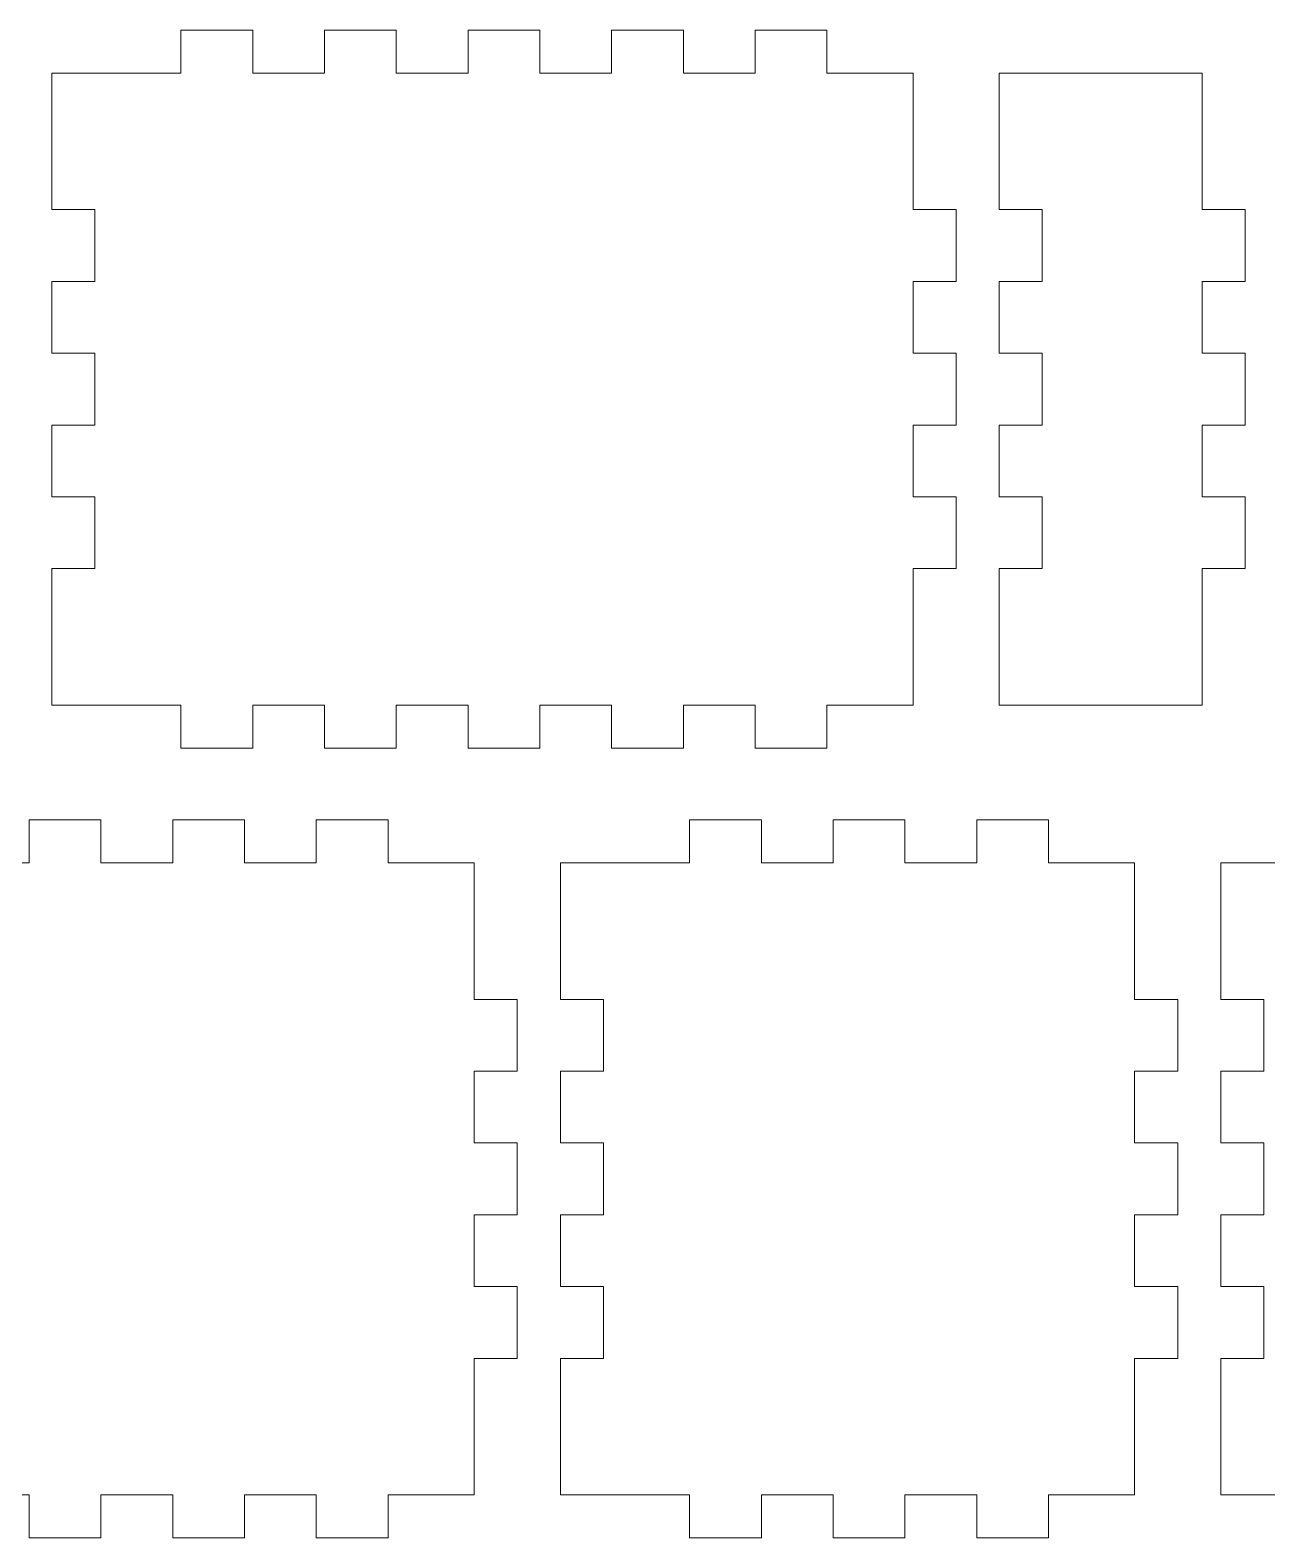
# Model space of a CAD drawing. Header units: centimetres. Extents: x -16 to 372, y -89 to 17.
# Drawn here: x 242.84 to 251.45, y -56.23 to -45.73 of the extents above; entities that cross this region are included whole.
import ezdxf

# ---------------------------------------------------------------- set-up
doc = ezdxf.new("R2010")
doc.units = ezdxf.units.CM
doc.header["$MEASUREMENT"] = 0
doc.layers.add('Capa 1', color=7, linetype='Continuous')

msp = doc.modelspace()

# ---------------------------------------------------------------- linework, layer by layer
at = {"layer": 'Capa 1', "color": 5, "lineweight": 9}
for points, knots in [([(242.98675, -50.43299), (242.98675, -50.43299), (243.63675, -50.43299), (243.63675, -50.43299), (243.63675, -50.43299), (243.63675, -50.43299), (243.88675, -50.43299), (243.88675, -50.43299), (243.88675, -50.43299), (243.88675, -50.43299), (243.88675, -50.73299), (243.88675, -50.73299), (243.88675, -50.73299), (243.88675, -50.73299), (244.38675, -50.73299), (244.38675, -50.73299), (244.38675, -50.73299), (244.38675, -50.73299), (244.38675, -50.43299), (244.38675, -50.43299), (244.38675, -50.43299), (244.38675, -50.43299), (244.63675, -50.43299), (244.63675, -50.43299), (244.63675, -50.43299), (244.63675, -50.43299), (244.88675, -50.43299), (244.88675, -50.43299), (244.88675, -50.43299), (244.88675, -50.43299), (244.88675, -50.73299), (244.88675, -50.73299), (244.88675, -50.73299), (244.88675, -50.73299), (245.38675, -50.73299), (245.38675, -50.73299), (245.38675, -50.73299), (245.38675, -50.73299), (245.38675, -50.43299), (245.38675, -50.43299), (245.38675, -50.43299), (245.38675, -50.43299), (245.63675, -50.43299), (245.63675, -50.43299), (245.63675, -50.43299), (245.63675, -50.43299), (245.88675, -50.43299), (245.88675, -50.43299), (245.88675, -50.43299), (245.88675, -50.43299), (245.88675, -50.73299), (245.88675, -50.73299), (245.88675, -50.73299), (245.88675, -50.73299), (246.38675, -50.73299), (246.38675, -50.73299), (246.38675, -50.73299), (246.38675, -50.73299), (246.38675, -50.43299), (246.38675, -50.43299), (246.38675, -50.43299), (246.38675, -50.43299), (246.63675, -50.43299), (246.63675, -50.43299), (246.63675, -50.43299), (246.63675, -50.43299), (246.88675, -50.43299), (246.88675, -50.43299), (246.88675, -50.43299), (246.88675, -50.43299), (246.88675, -50.73299), (246.88675, -50.73299), (246.88675, -50.73299), (246.88675, -50.73299), (247.38675, -50.73299), (247.38675, -50.73299), (247.38675, -50.73299), (247.38675, -50.73299), (247.38675, -50.43299), (247.38675, -50.43299), (247.38675, -50.43299), (247.38675, -50.43299), (247.63675, -50.43299), (247.63675, -50.43299), (247.63675, -50.43299), (247.63675, -50.43299), (247.88675, -50.43299), (247.88675, -50.43299), (247.88675, -50.43299), (247.88675, -50.43299), (247.88675, -50.73299), (247.88675, -50.73299), (247.88675, -50.73299), (247.88675, -50.73299), (248.38675, -50.73299), (248.38675, -50.73299), (248.38675, -50.73299), (248.38675, -50.73299), (248.38675, -50.43299), (248.38675, -50.43299), (248.38675, -50.43299), (248.38675, -50.43299), (248.63675, -50.43299), (248.63675, -50.43299), (248.63675, -50.43299), (248.63675, -50.43299), (248.98675, -50.43299), (248.98675, -50.43299), (248.98675, -50.43299), (248.98675, -50.43299), (248.98675, -49.73299), (248.98675, -49.73299), (248.98675, -49.73299), (248.98675, -49.73299), (248.98675, -49.48299), (248.98675, -49.48299), (248.98675, -49.48299), (248.98675, -49.48299), (249.28675, -49.48299), (249.28675, -49.48299), (249.28675, -49.48299), (249.28675, -49.48299), (249.28675, -48.98299), (249.28675, -48.98299), (249.28675, -48.98299), (249.28675, -48.98299), (248.98675, -48.98299), (248.98675, -48.98299), (248.98675, -48.98299), (248.98675, -48.98299), (248.98675, -48.73299), (248.98675, -48.73299), (248.98675, -48.73299), (248.98675, -48.73299), (248.98675, -48.48299), (248.98675, -48.48299), (248.98675, -48.48299), (248.98675, -48.48299), (249.28675, -48.48299), (249.28675, -48.48299), (249.28675, -48.48299), (249.28675, -48.48299), (249.28675, -47.98299), (249.28675, -47.98299), (249.28675, -47.98299), (249.28675, -47.98299), (248.98675, -47.98299), (248.98675, -47.98299), (248.98675, -47.98299), (248.98675, -47.98299), (248.98675, -47.73299), (248.98675, -47.73299), (248.98675, -47.73299), (248.98675, -47.73299), (248.98675, -47.48299), (248.98675, -47.48299), (248.98675, -47.48299), (248.98675, -47.48299), (249.28675, -47.48299), (249.28675, -47.48299), (249.28675, -47.48299), (249.28675, -47.48299), (249.28675, -46.98299), (249.28675, -46.98299), (249.28675, -46.98299), (249.28675, -46.98299), (248.98675, -46.98299), (248.98675, -46.98299), (248.98675, -46.98299), (248.98675, -46.98299), (248.98675, -46.73299), (248.98675, -46.73299), (248.98675, -46.73299), (248.98675, -46.73299), (248.98675, -46.03299), (248.98675, -46.03299), (248.98675, -46.03299), (248.98675, -46.03299), (248.63675, -46.03299), (248.63675, -46.03299), (248.63675, -46.03299), (248.63675, -46.03299), (248.38675, -46.03299), (248.38675, -46.03299), (248.38675, -46.03299), (248.38675, -46.03299), (248.38675, -45.73299), (248.38675, -45.73299), (248.38675, -45.73299), (248.38675, -45.73299), (247.88675, -45.73299), (247.88675, -45.73299), (247.88675, -45.73299), (247.88675, -45.73299), (247.88675, -46.03299), (247.88675, -46.03299), (247.88675, -46.03299), (247.88675, -46.03299), (247.63675, -46.03299), (247.63675, -46.03299), (247.63675, -46.03299), (247.63675, -46.03299), (247.38675, -46.03299), (247.38675, -46.03299), (247.38675, -46.03299), (247.38675, -46.03299), (247.38675, -45.73299), (247.38675, -45.73299), (247.38675, -45.73299), (247.38675, -45.73299), (246.88675, -45.73299), (246.88675, -45.73299), (246.88675, -45.73299), (246.88675, -45.73299), (246.88675, -46.03299), (246.88675, -46.03299), (246.88675, -46.03299), (246.88675, -46.03299), (246.63675, -46.03299), (246.63675, -46.03299), (246.63675, -46.03299), (246.63675, -46.03299), (246.38675, -46.03299), (246.38675, -46.03299), (246.38675, -46.03299), (246.38675, -46.03299), (246.38675, -45.73299), (246.38675, -45.73299), (246.38675, -45.73299), (246.38675, -45.73299), (245.88675, -45.73299), (245.88675, -45.73299), (245.88675, -45.73299), (245.88675, -45.73299), (245.88675, -46.03299), (245.88675, -46.03299), (245.88675, -46.03299), (245.88675, -46.03299), (245.63675, -46.03299), (245.63675, -46.03299), (245.63675, -46.03299), (245.63675, -46.03299), (245.38675, -46.03299), (245.38675, -46.03299), (245.38675, -46.03299), (245.38675, -46.03299), (245.38675, -45.73299), (245.38675, -45.73299), (245.38675, -45.73299), (245.38675, -45.73299), (244.88675, -45.73299), (244.88675, -45.73299), (244.88675, -45.73299), (244.88675, -45.73299), (244.88675, -46.03299), (244.88675, -46.03299), (244.88675, -46.03299), (244.88675, -46.03299), (244.63675, -46.03299), (244.63675, -46.03299), (244.63675, -46.03299), (244.63675, -46.03299), (244.38675, -46.03299), (244.38675, -46.03299), (244.38675, -46.03299), (244.38675, -46.03299), (244.38675, -45.73299), (244.38675, -45.73299), (244.38675, -45.73299), (244.38675, -45.73299), (243.88675, -45.73299), (243.88675, -45.73299), (243.88675, -45.73299), (243.88675, -45.73299), (243.88675, -46.03299), (243.88675, -46.03299), (243.88675, -46.03299), (243.88675, -46.03299), (243.63675, -46.03299), (243.63675, -46.03299), (243.63675, -46.03299), (243.63675, -46.03299), (242.98675, -46.03299), (242.98675, -46.03299), (242.98675, -46.03299), (242.98675, -46.03299), (242.98675, -46.73299), (242.98675, -46.73299), (242.98675, -46.73299), (242.98675, -46.73299), (242.98675, -46.98299), (242.98675, -46.98299), (242.98675, -46.98299), (242.98675, -46.98299), (243.28675, -46.98299), (243.28675, -46.98299), (243.28675, -46.98299), (243.28675, -46.98299), (243.28675, -47.48299), (243.28675, -47.48299), (243.28675, -47.48299), (243.28675, -47.48299), (242.98675, -47.48299), (242.98675, -47.48299), (242.98675, -47.48299), (242.98675, -47.48299), (242.98675, -47.73299), (242.98675, -47.73299), (242.98675, -47.73299), (242.98675, -47.73299), (242.98675, -47.98299), (242.98675, -47.98299), (242.98675, -47.98299), (242.98675, -47.98299), (243.28675, -47.98299), (243.28675, -47.98299), (243.28675, -47.98299), (243.28675, -47.98299), (243.28675, -48.48299), (243.28675, -48.48299), (243.28675, -48.48299), (243.28675, -48.48299), (242.98675, -48.48299), (242.98675, -48.48299), (242.98675, -48.48299), (242.98675, -48.48299), (242.98675, -48.73299), (242.98675, -48.73299), (242.98675, -48.73299), (242.98675, -48.73299), (242.98675, -48.98299), (242.98675, -48.98299), (242.98675, -48.98299), (242.98675, -48.98299), (243.28675, -48.98299), (243.28675, -48.98299), (243.28675, -48.98299), (243.28675, -48.98299), (243.28675, -49.48299), (243.28675, -49.48299), (243.28675, -49.48299), (243.28675, -49.48299), (242.98675, -49.48299), (242.98675, -49.48299), (242.98675, -49.48299), (242.98675, -49.48299), (242.98675, -49.73299), (242.98675, -49.73299), (242.98675, -49.73299), (242.98675, -49.73299), (242.98675, -50.43299), (242.98675, -50.43299)], [0, 0, 0, 0, 0.01123596, 0.01123596, 0.01123596, 0.01123596, 0.02247191, 0.02247191, 0.02247191, 0.02247191, 0.03370787, 0.03370787, 0.03370787, 0.03370787, 0.04494382, 0.04494382, 0.04494382, 0.04494382, 0.05617978, 0.05617978, 0.05617978, 0.05617978, 0.06741573, 0.06741573, 0.06741573, 0.06741573, 0.07865169, 0.07865169, 0.07865169, 0.07865169, 0.08988764, 0.08988764, 0.08988764, 0.08988764, 0.1011236, 0.1011236, 0.1011236, 0.1011236, 0.11235955, 0.11235955, 0.11235955, 0.11235955, 0.12359551, 0.12359551, 0.12359551, 0.12359551, 0.13483146, 0.13483146, 0.13483146, 0.13483146, 0.14606742, 0.14606742, 0.14606742, 0.14606742, 0.15730337, 0.15730337, 0.15730337, 0.15730337, 0.16853933, 0.16853933, 0.16853933, 0.16853933, 0.17977528, 0.17977528, 0.17977528, 0.17977528, 0.19101124, 0.19101124, 0.19101124, 0.19101124, 0.20224719, 0.20224719, 0.20224719, 0.20224719, 0.21348315, 0.21348315, 0.21348315, 0.21348315, 0.2247191, 0.2247191, 0.2247191, 0.2247191, 0.23595506, 0.23595506, 0.23595506, 0.23595506, 0.24719101, 0.24719101, 0.24719101, 0.24719101, 0.25842697, 0.25842697, 0.25842697, 0.25842697, 0.26966292, 0.26966292, 0.26966292, 0.26966292, 0.28089888, 0.28089888, 0.28089888, 0.28089888, 0.29213483, 0.29213483, 0.29213483, 0.29213483, 0.30337079, 0.30337079, 0.30337079, 0.30337079, 0.31460674, 0.31460674, 0.31460674, 0.31460674, 0.3258427, 0.3258427, 0.3258427, 0.3258427, 0.33707865, 0.33707865, 0.33707865, 0.33707865, 0.34831461, 0.34831461, 0.34831461, 0.34831461, 0.35955056, 0.35955056, 0.35955056, 0.35955056, 0.37078652, 0.37078652, 0.37078652, 0.37078652, 0.38202247, 0.38202247, 0.38202247, 0.38202247, 0.39325843, 0.39325843, 0.39325843, 0.39325843, 0.40449438, 0.40449438, 0.40449438, 0.40449438, 0.41573034, 0.41573034, 0.41573034, 0.41573034, 0.42696629, 0.42696629, 0.42696629, 0.42696629, 0.43820225, 0.43820225, 0.43820225, 0.43820225, 0.4494382, 0.4494382, 0.4494382, 0.4494382, 0.46067416, 0.46067416, 0.46067416, 0.46067416, 0.47191011, 0.47191011, 0.47191011, 0.47191011, 0.48314607, 0.48314607, 0.48314607, 0.48314607, 0.49438202, 0.49438202, 0.49438202, 0.49438202, 0.50561798, 0.50561798, 0.50561798, 0.50561798, 0.51685393, 0.51685393, 0.51685393, 0.51685393, 0.52808989, 0.52808989, 0.52808989, 0.52808989, 0.53932584, 0.53932584, 0.53932584, 0.53932584, 0.5505618, 0.5505618, 0.5505618, 0.5505618, 0.56179775, 0.56179775, 0.56179775, 0.56179775, 0.57303371, 0.57303371, 0.57303371, 0.57303371, 0.58426966, 0.58426966, 0.58426966, 0.58426966, 0.59550562, 0.59550562, 0.59550562, 0.59550562, 0.60674157, 0.60674157, 0.60674157, 0.60674157, 0.61797753, 0.61797753, 0.61797753, 0.61797753, 0.62921348, 0.62921348, 0.62921348, 0.62921348, 0.64044944, 0.64044944, 0.64044944, 0.64044944, 0.65168539, 0.65168539, 0.65168539, 0.65168539, 0.66292135, 0.66292135, 0.66292135, 0.66292135, 0.6741573, 0.6741573, 0.6741573, 0.6741573, 0.68539326, 0.68539326, 0.68539326, 0.68539326, 0.69662921, 0.69662921, 0.69662921, 0.69662921, 0.70786517, 0.70786517, 0.70786517, 0.70786517, 0.71910112, 0.71910112, 0.71910112, 0.71910112, 0.73033708, 0.73033708, 0.73033708, 0.73033708, 0.74157303, 0.74157303, 0.74157303, 0.74157303, 0.75280899, 0.75280899, 0.75280899, 0.75280899, 0.76404494, 0.76404494, 0.76404494, 0.76404494, 0.7752809, 0.7752809, 0.7752809, 0.7752809, 0.78651685, 0.78651685, 0.78651685, 0.78651685, 0.79775281, 0.79775281, 0.79775281, 0.79775281, 0.80898876, 0.80898876, 0.80898876, 0.80898876, 0.82022472, 0.82022472, 0.82022472, 0.82022472, 0.83146067, 0.83146067, 0.83146067, 0.83146067, 0.84269663, 0.84269663, 0.84269663, 0.84269663, 0.85393258, 0.85393258, 0.85393258, 0.85393258, 0.86516854, 0.86516854, 0.86516854, 0.86516854, 0.87640449, 0.87640449, 0.87640449, 0.87640449, 0.88764045, 0.88764045, 0.88764045, 0.88764045, 0.8988764, 0.8988764, 0.8988764, 0.8988764, 0.91011236, 0.91011236, 0.91011236, 0.91011236, 0.92134831, 0.92134831, 0.92134831, 0.92134831, 0.93258427, 0.93258427, 0.93258427, 0.93258427, 0.94382022, 0.94382022, 0.94382022, 0.94382022, 0.95505618, 0.95505618, 0.95505618, 0.95505618, 0.96629213, 0.96629213, 0.96629213, 0.96629213, 0.97752809, 0.97752809, 0.97752809, 0.97752809, 1, 1, 1, 1]), ([(249.58675, -50.43299), (249.58675, -50.43299), (250.44386, -50.43299), (250.44386, -50.43299), (250.44386, -50.43299), (250.44386, -50.43299), (251.00096, -50.43299), (251.00096, -50.43299), (251.00096, -50.43299), (251.00096, -50.43299), (251.00096, -49.73299), (251.00096, -49.73299), (251.00096, -49.73299), (251.00096, -49.73299), (251.00096, -49.48299), (251.00096, -49.48299), (251.00096, -49.48299), (251.00096, -49.48299), (251.30096, -49.48299), (251.30096, -49.48299), (251.30096, -49.48299), (251.30096, -49.48299), (251.30096, -48.98299), (251.30096, -48.98299), (251.30096, -48.98299), (251.30096, -48.98299), (251.00096, -48.98299), (251.00096, -48.98299), (251.00096, -48.98299), (251.00096, -48.98299), (251.00096, -48.73299), (251.00096, -48.73299), (251.00096, -48.73299), (251.00096, -48.73299), (251.00096, -48.48299), (251.00096, -48.48299), (251.00096, -48.48299), (251.00096, -48.48299), (251.30096, -48.48299), (251.30096, -48.48299), (251.30096, -48.48299), (251.30096, -48.48299), (251.30096, -47.98299), (251.30096, -47.98299), (251.30096, -47.98299), (251.30096, -47.98299), (251.00096, -47.98299), (251.00096, -47.98299), (251.00096, -47.98299), (251.00096, -47.98299), (251.00096, -47.73299), (251.00096, -47.73299), (251.00096, -47.73299), (251.00096, -47.73299), (251.00096, -47.48299), (251.00096, -47.48299), (251.00096, -47.48299), (251.00096, -47.48299), (251.30096, -47.48299), (251.30096, -47.48299), (251.30096, -47.48299), (251.30096, -47.48299), (251.30096, -46.98299), (251.30096, -46.98299), (251.30096, -46.98299), (251.30096, -46.98299), (251.00096, -46.98299), (251.00096, -46.98299), (251.00096, -46.98299), (251.00096, -46.98299), (251.00096, -46.73299), (251.00096, -46.73299), (251.00096, -46.73299), (251.00096, -46.73299), (251.00096, -46.03299), (251.00096, -46.03299), (251.00096, -46.03299), (251.00096, -46.03299), (250.44386, -46.03299), (250.44386, -46.03299), (250.44386, -46.03299), (250.44386, -46.03299), (249.58675, -46.03299), (249.58675, -46.03299), (249.58675, -46.03299), (249.58675, -46.03299), (249.58675, -46.73299), (249.58675, -46.73299), (249.58675, -46.73299), (249.58675, -46.73299), (249.58675, -46.98299), (249.58675, -46.98299), (249.58675, -46.98299), (249.58675, -46.98299), (249.88675, -46.98299), (249.88675, -46.98299), (249.88675, -46.98299), (249.88675, -46.98299), (249.88675, -47.48299), (249.88675, -47.48299), (249.88675, -47.48299), (249.88675, -47.48299), (249.58675, -47.48299), (249.58675, -47.48299), (249.58675, -47.48299), (249.58675, -47.48299), (249.58675, -47.73299), (249.58675, -47.73299), (249.58675, -47.73299), (249.58675, -47.73299), (249.58675, -47.98299), (249.58675, -47.98299), (249.58675, -47.98299), (249.58675, -47.98299), (249.88675, -47.98299), (249.88675, -47.98299), (249.88675, -47.98299), (249.88675, -47.98299), (249.88675, -48.48299), (249.88675, -48.48299), (249.88675, -48.48299), (249.88675, -48.48299), (249.58675, -48.48299), (249.58675, -48.48299), (249.58675, -48.48299), (249.58675, -48.48299), (249.58675, -48.73299), (249.58675, -48.73299), (249.58675, -48.73299), (249.58675, -48.73299), (249.58675, -48.98299), (249.58675, -48.98299), (249.58675, -48.98299), (249.58675, -48.98299), (249.88675, -48.98299), (249.88675, -48.98299), (249.88675, -48.98299), (249.88675, -48.98299), (249.88675, -49.48299), (249.88675, -49.48299), (249.88675, -49.48299), (249.88675, -49.48299), (249.58675, -49.48299), (249.58675, -49.48299), (249.58675, -49.48299), (249.58675, -49.48299), (249.58675, -49.73299), (249.58675, -49.73299), (249.58675, -49.73299), (249.58675, -49.73299), (249.58675, -50.43299), (249.58675, -50.43299)], [0, 0, 0, 0, 0.02564103, 0.02564103, 0.02564103, 0.02564103, 0.05128205, 0.05128205, 0.05128205, 0.05128205, 0.07692308, 0.07692308, 0.07692308, 0.07692308, 0.1025641, 0.1025641, 0.1025641, 0.1025641, 0.12820513, 0.12820513, 0.12820513, 0.12820513, 0.15384615, 0.15384615, 0.15384615, 0.15384615, 0.17948718, 0.17948718, 0.17948718, 0.17948718, 0.20512821, 0.20512821, 0.20512821, 0.20512821, 0.23076923, 0.23076923, 0.23076923, 0.23076923, 0.25641026, 0.25641026, 0.25641026, 0.25641026, 0.28205128, 0.28205128, 0.28205128, 0.28205128, 0.30769231, 0.30769231, 0.30769231, 0.30769231, 0.33333333, 0.33333333, 0.33333333, 0.33333333, 0.35897436, 0.35897436, 0.35897436, 0.35897436, 0.38461538, 0.38461538, 0.38461538, 0.38461538, 0.41025641, 0.41025641, 0.41025641, 0.41025641, 0.43589744, 0.43589744, 0.43589744, 0.43589744, 0.46153846, 0.46153846, 0.46153846, 0.46153846, 0.48717949, 0.48717949, 0.48717949, 0.48717949, 0.51282051, 0.51282051, 0.51282051, 0.51282051, 0.53846154, 0.53846154, 0.53846154, 0.53846154, 0.56410256, 0.56410256, 0.56410256, 0.56410256, 0.58974359, 0.58974359, 0.58974359, 0.58974359, 0.61538462, 0.61538462, 0.61538462, 0.61538462, 0.64102564, 0.64102564, 0.64102564, 0.64102564, 0.66666667, 0.66666667, 0.66666667, 0.66666667, 0.69230769, 0.69230769, 0.69230769, 0.69230769, 0.71794872, 0.71794872, 0.71794872, 0.71794872, 0.74358974, 0.74358974, 0.74358974, 0.74358974, 0.76923077, 0.76923077, 0.76923077, 0.76923077, 0.79487179, 0.79487179, 0.79487179, 0.79487179, 0.82051282, 0.82051282, 0.82051282, 0.82051282, 0.84615385, 0.84615385, 0.84615385, 0.84615385, 0.87179487, 0.87179487, 0.87179487, 0.87179487, 0.8974359, 0.8974359, 0.8974359, 0.8974359, 0.92307692, 0.92307692, 0.92307692, 0.92307692, 0.94871795, 0.94871795, 0.94871795, 0.94871795, 1, 1, 1, 1]), ([(241.9299, -55.93299), (241.9299, -55.93299), (242.5799, -55.93299), (242.5799, -55.93299), (242.5799, -55.93299), (242.5799, -55.93299), (242.8299, -55.93299), (242.8299, -55.93299), (242.8299, -55.93299), (242.8299, -55.93299), (242.8299, -56.23299), (242.8299, -56.23299), (242.8299, -56.23299), (242.8299, -56.23299), (243.3299, -56.23299), (243.3299, -56.23299), (243.3299, -56.23299), (243.3299, -56.23299), (243.3299, -55.93299), (243.3299, -55.93299), (243.3299, -55.93299), (243.3299, -55.93299), (243.5799, -55.93299), (243.5799, -55.93299), (243.5799, -55.93299), (243.5799, -55.93299), (243.8299, -55.93299), (243.8299, -55.93299), (243.8299, -55.93299), (243.8299, -55.93299), (243.8299, -56.23299), (243.8299, -56.23299), (243.8299, -56.23299), (243.8299, -56.23299), (244.3299, -56.23299), (244.3299, -56.23299), (244.3299, -56.23299), (244.3299, -56.23299), (244.3299, -55.93299), (244.3299, -55.93299), (244.3299, -55.93299), (244.3299, -55.93299), (244.5799, -55.93299), (244.5799, -55.93299), (244.5799, -55.93299), (244.5799, -55.93299), (244.8299, -55.93299), (244.8299, -55.93299), (244.8299, -55.93299), (244.8299, -55.93299), (244.8299, -56.23299), (244.8299, -56.23299), (244.8299, -56.23299), (244.8299, -56.23299), (245.3299, -56.23299), (245.3299, -56.23299), (245.3299, -56.23299), (245.3299, -56.23299), (245.3299, -55.93299), (245.3299, -55.93299), (245.3299, -55.93299), (245.3299, -55.93299), (245.5799, -55.93299), (245.5799, -55.93299), (245.5799, -55.93299), (245.5799, -55.93299), (245.9299, -55.93299), (245.9299, -55.93299), (245.9299, -55.93299), (245.9299, -55.93299), (245.9299, -55.23299), (245.9299, -55.23299), (245.9299, -55.23299), (245.9299, -55.23299), (245.9299, -54.98299), (245.9299, -54.98299), (245.9299, -54.98299), (245.9299, -54.98299), (246.2299, -54.98299), (246.2299, -54.98299), (246.2299, -54.98299), (246.2299, -54.98299), (246.2299, -54.48299), (246.2299, -54.48299), (246.2299, -54.48299), (246.2299, -54.48299), (245.9299, -54.48299), (245.9299, -54.48299), (245.9299, -54.48299), (245.9299, -54.48299), (245.9299, -54.23299), (245.9299, -54.23299), (245.9299, -54.23299), (245.9299, -54.23299), (245.9299, -53.98299), (245.9299, -53.98299), (245.9299, -53.98299), (245.9299, -53.98299), (246.2299, -53.98299), (246.2299, -53.98299), (246.2299, -53.98299), (246.2299, -53.98299), (246.2299, -53.48299), (246.2299, -53.48299), (246.2299, -53.48299), (246.2299, -53.48299), (245.9299, -53.48299), (245.9299, -53.48299), (245.9299, -53.48299), (245.9299, -53.48299), (245.9299, -53.23299), (245.9299, -53.23299), (245.9299, -53.23299), (245.9299, -53.23299), (245.9299, -52.98299), (245.9299, -52.98299), (245.9299, -52.98299), (245.9299, -52.98299), (246.2299, -52.98299), (246.2299, -52.98299), (246.2299, -52.98299), (246.2299, -52.98299), (246.2299, -52.48299), (246.2299, -52.48299), (246.2299, -52.48299), (246.2299, -52.48299), (245.9299, -52.48299), (245.9299, -52.48299), (245.9299, -52.48299), (245.9299, -52.48299), (245.9299, -52.23299), (245.9299, -52.23299), (245.9299, -52.23299), (245.9299, -52.23299), (245.9299, -51.53299), (245.9299, -51.53299), (245.9299, -51.53299), (245.9299, -51.53299), (245.5799, -51.53299), (245.5799, -51.53299), (245.5799, -51.53299), (245.5799, -51.53299), (245.3299, -51.53299), (245.3299, -51.53299), (245.3299, -51.53299), (245.3299, -51.53299), (245.3299, -51.23299), (245.3299, -51.23299), (245.3299, -51.23299), (245.3299, -51.23299), (244.8299, -51.23299), (244.8299, -51.23299), (244.8299, -51.23299), (244.8299, -51.23299), (244.8299, -51.53299), (244.8299, -51.53299), (244.8299, -51.53299), (244.8299, -51.53299), (244.5799, -51.53299), (244.5799, -51.53299), (244.5799, -51.53299), (244.5799, -51.53299), (244.3299, -51.53299), (244.3299, -51.53299), (244.3299, -51.53299), (244.3299, -51.53299), (244.3299, -51.23299), (244.3299, -51.23299), (244.3299, -51.23299), (244.3299, -51.23299), (243.8299, -51.23299), (243.8299, -51.23299), (243.8299, -51.23299), (243.8299, -51.23299), (243.8299, -51.53299), (243.8299, -51.53299), (243.8299, -51.53299), (243.8299, -51.53299), (243.5799, -51.53299), (243.5799, -51.53299), (243.5799, -51.53299), (243.5799, -51.53299), (243.3299, -51.53299), (243.3299, -51.53299), (243.3299, -51.53299), (243.3299, -51.53299), (243.3299, -51.23299), (243.3299, -51.23299), (243.3299, -51.23299), (243.3299, -51.23299), (242.8299, -51.23299), (242.8299, -51.23299), (242.8299, -51.23299), (242.8299, -51.23299), (242.8299, -51.53299), (242.8299, -51.53299), (242.8299, -51.53299), (242.8299, -51.53299), (242.5799, -51.53299), (242.5799, -51.53299), (242.5799, -51.53299), (242.5799, -51.53299), (241.9299, -51.53299), (241.9299, -51.53299), (241.9299, -51.53299), (241.9299, -51.53299), (241.9299, -52.23299), (241.9299, -52.23299), (241.9299, -52.23299), (241.9299, -52.23299), (241.9299, -52.48299), (241.9299, -52.48299), (241.9299, -52.48299), (241.9299, -52.48299), (242.2299, -52.48299), (242.2299, -52.48299), (242.2299, -52.48299), (242.2299, -52.48299), (242.2299, -52.98299), (242.2299, -52.98299), (242.2299, -52.98299), (242.2299, -52.98299), (241.9299, -52.98299), (241.9299, -52.98299), (241.9299, -52.98299), (241.9299, -52.98299), (241.9299, -53.23299), (241.9299, -53.23299), (241.9299, -53.23299), (241.9299, -53.23299), (241.9299, -53.48299), (241.9299, -53.48299), (241.9299, -53.48299), (241.9299, -53.48299), (242.2299, -53.48299), (242.2299, -53.48299), (242.2299, -53.48299), (242.2299, -53.48299), (242.2299, -53.98299), (242.2299, -53.98299), (242.2299, -53.98299), (242.2299, -53.98299), (241.9299, -53.98299), (241.9299, -53.98299), (241.9299, -53.98299), (241.9299, -53.98299), (241.9299, -54.23299), (241.9299, -54.23299), (241.9299, -54.23299), (241.9299, -54.23299), (241.9299, -54.48299), (241.9299, -54.48299), (241.9299, -54.48299), (241.9299, -54.48299), (242.2299, -54.48299), (242.2299, -54.48299), (242.2299, -54.48299), (242.2299, -54.48299), (242.2299, -54.98299), (242.2299, -54.98299), (242.2299, -54.98299), (242.2299, -54.98299), (241.9299, -54.98299), (241.9299, -54.98299), (241.9299, -54.98299), (241.9299, -54.98299), (241.9299, -55.23299), (241.9299, -55.23299), (241.9299, -55.23299), (241.9299, -55.23299), (241.9299, -55.93299), (241.9299, -55.93299)], [0, 0, 0, 0, 0.01449275, 0.01449275, 0.01449275, 0.01449275, 0.02898551, 0.02898551, 0.02898551, 0.02898551, 0.04347826, 0.04347826, 0.04347826, 0.04347826, 0.05797101, 0.05797101, 0.05797101, 0.05797101, 0.07246377, 0.07246377, 0.07246377, 0.07246377, 0.08695652, 0.08695652, 0.08695652, 0.08695652, 0.10144928, 0.10144928, 0.10144928, 0.10144928, 0.11594203, 0.11594203, 0.11594203, 0.11594203, 0.13043478, 0.13043478, 0.13043478, 0.13043478, 0.14492754, 0.14492754, 0.14492754, 0.14492754, 0.15942029, 0.15942029, 0.15942029, 0.15942029, 0.17391304, 0.17391304, 0.17391304, 0.17391304, 0.1884058, 0.1884058, 0.1884058, 0.1884058, 0.20289855, 0.20289855, 0.20289855, 0.20289855, 0.2173913, 0.2173913, 0.2173913, 0.2173913, 0.23188406, 0.23188406, 0.23188406, 0.23188406, 0.24637681, 0.24637681, 0.24637681, 0.24637681, 0.26086957, 0.26086957, 0.26086957, 0.26086957, 0.27536232, 0.27536232, 0.27536232, 0.27536232, 0.28985507, 0.28985507, 0.28985507, 0.28985507, 0.30434783, 0.30434783, 0.30434783, 0.30434783, 0.31884058, 0.31884058, 0.31884058, 0.31884058, 0.33333333, 0.33333333, 0.33333333, 0.33333333, 0.34782609, 0.34782609, 0.34782609, 0.34782609, 0.36231884, 0.36231884, 0.36231884, 0.36231884, 0.37681159, 0.37681159, 0.37681159, 0.37681159, 0.39130435, 0.39130435, 0.39130435, 0.39130435, 0.4057971, 0.4057971, 0.4057971, 0.4057971, 0.42028986, 0.42028986, 0.42028986, 0.42028986, 0.43478261, 0.43478261, 0.43478261, 0.43478261, 0.44927536, 0.44927536, 0.44927536, 0.44927536, 0.46376812, 0.46376812, 0.46376812, 0.46376812, 0.47826087, 0.47826087, 0.47826087, 0.47826087, 0.49275362, 0.49275362, 0.49275362, 0.49275362, 0.50724638, 0.50724638, 0.50724638, 0.50724638, 0.52173913, 0.52173913, 0.52173913, 0.52173913, 0.53623188, 0.53623188, 0.53623188, 0.53623188, 0.55072464, 0.55072464, 0.55072464, 0.55072464, 0.56521739, 0.56521739, 0.56521739, 0.56521739, 0.57971014, 0.57971014, 0.57971014, 0.57971014, 0.5942029, 0.5942029, 0.5942029, 0.5942029, 0.60869565, 0.60869565, 0.60869565, 0.60869565, 0.62318841, 0.62318841, 0.62318841, 0.62318841, 0.63768116, 0.63768116, 0.63768116, 0.63768116, 0.65217391, 0.65217391, 0.65217391, 0.65217391, 0.66666667, 0.66666667, 0.66666667, 0.66666667, 0.68115942, 0.68115942, 0.68115942, 0.68115942, 0.69565217, 0.69565217, 0.69565217, 0.69565217, 0.71014493, 0.71014493, 0.71014493, 0.71014493, 0.72463768, 0.72463768, 0.72463768, 0.72463768, 0.73913043, 0.73913043, 0.73913043, 0.73913043, 0.75362319, 0.75362319, 0.75362319, 0.75362319, 0.76811594, 0.76811594, 0.76811594, 0.76811594, 0.7826087, 0.7826087, 0.7826087, 0.7826087, 0.79710145, 0.79710145, 0.79710145, 0.79710145, 0.8115942, 0.8115942, 0.8115942, 0.8115942, 0.82608696, 0.82608696, 0.82608696, 0.82608696, 0.84057971, 0.84057971, 0.84057971, 0.84057971, 0.85507246, 0.85507246, 0.85507246, 0.85507246, 0.86956522, 0.86956522, 0.86956522, 0.86956522, 0.88405797, 0.88405797, 0.88405797, 0.88405797, 0.89855072, 0.89855072, 0.89855072, 0.89855072, 0.91304348, 0.91304348, 0.91304348, 0.91304348, 0.92753623, 0.92753623, 0.92753623, 0.92753623, 0.94202899, 0.94202899, 0.94202899, 0.94202899, 0.95652174, 0.95652174, 0.95652174, 0.95652174, 0.97101449, 0.97101449, 0.97101449, 0.97101449, 1, 1, 1, 1]), ([(246.5299, -55.93299), (246.5299, -55.93299), (247.1799, -55.93299), (247.1799, -55.93299), (247.1799, -55.93299), (247.1799, -55.93299), (247.4299, -55.93299), (247.4299, -55.93299), (247.4299, -55.93299), (247.4299, -55.93299), (247.4299, -56.23299), (247.4299, -56.23299), (247.4299, -56.23299), (247.4299, -56.23299), (247.9299, -56.23299), (247.9299, -56.23299), (247.9299, -56.23299), (247.9299, -56.23299), (247.9299, -55.93299), (247.9299, -55.93299), (247.9299, -55.93299), (247.9299, -55.93299), (248.1799, -55.93299), (248.1799, -55.93299), (248.1799, -55.93299), (248.1799, -55.93299), (248.4299, -55.93299), (248.4299, -55.93299), (248.4299, -55.93299), (248.4299, -55.93299), (248.4299, -56.23299), (248.4299, -56.23299), (248.4299, -56.23299), (248.4299, -56.23299), (248.9299, -56.23299), (248.9299, -56.23299), (248.9299, -56.23299), (248.9299, -56.23299), (248.9299, -55.93299), (248.9299, -55.93299), (248.9299, -55.93299), (248.9299, -55.93299), (249.1799, -55.93299), (249.1799, -55.93299), (249.1799, -55.93299), (249.1799, -55.93299), (249.4299, -55.93299), (249.4299, -55.93299), (249.4299, -55.93299), (249.4299, -55.93299), (249.4299, -56.23299), (249.4299, -56.23299), (249.4299, -56.23299), (249.4299, -56.23299), (249.9299, -56.23299), (249.9299, -56.23299), (249.9299, -56.23299), (249.9299, -56.23299), (249.9299, -55.93299), (249.9299, -55.93299), (249.9299, -55.93299), (249.9299, -55.93299), (250.1799, -55.93299), (250.1799, -55.93299), (250.1799, -55.93299), (250.1799, -55.93299), (250.5299, -55.93299), (250.5299, -55.93299), (250.5299, -55.93299), (250.5299, -55.93299), (250.5299, -55.23299), (250.5299, -55.23299), (250.5299, -55.23299), (250.5299, -55.23299), (250.5299, -54.98299), (250.5299, -54.98299), (250.5299, -54.98299), (250.5299, -54.98299), (250.8299, -54.98299), (250.8299, -54.98299), (250.8299, -54.98299), (250.8299, -54.98299), (250.8299, -54.48299), (250.8299, -54.48299), (250.8299, -54.48299), (250.8299, -54.48299), (250.5299, -54.48299), (250.5299, -54.48299), (250.5299, -54.48299), (250.5299, -54.48299), (250.5299, -54.23299), (250.5299, -54.23299), (250.5299, -54.23299), (250.5299, -54.23299), (250.5299, -53.98299), (250.5299, -53.98299), (250.5299, -53.98299), (250.5299, -53.98299), (250.8299, -53.98299), (250.8299, -53.98299), (250.8299, -53.98299), (250.8299, -53.98299), (250.8299, -53.48299), (250.8299, -53.48299), (250.8299, -53.48299), (250.8299, -53.48299), (250.5299, -53.48299), (250.5299, -53.48299), (250.5299, -53.48299), (250.5299, -53.48299), (250.5299, -53.23299), (250.5299, -53.23299), (250.5299, -53.23299), (250.5299, -53.23299), (250.5299, -52.98299), (250.5299, -52.98299), (250.5299, -52.98299), (250.5299, -52.98299), (250.8299, -52.98299), (250.8299, -52.98299), (250.8299, -52.98299), (250.8299, -52.98299), (250.8299, -52.48299), (250.8299, -52.48299), (250.8299, -52.48299), (250.8299, -52.48299), (250.5299, -52.48299), (250.5299, -52.48299), (250.5299, -52.48299), (250.5299, -52.48299), (250.5299, -52.23299), (250.5299, -52.23299), (250.5299, -52.23299), (250.5299, -52.23299), (250.5299, -51.53299), (250.5299, -51.53299), (250.5299, -51.53299), (250.5299, -51.53299), (250.1799, -51.53299), (250.1799, -51.53299), (250.1799, -51.53299), (250.1799, -51.53299), (249.9299, -51.53299), (249.9299, -51.53299), (249.9299, -51.53299), (249.9299, -51.53299), (249.9299, -51.23299), (249.9299, -51.23299), (249.9299, -51.23299), (249.9299, -51.23299), (249.4299, -51.23299), (249.4299, -51.23299), (249.4299, -51.23299), (249.4299, -51.23299), (249.4299, -51.53299), (249.4299, -51.53299), (249.4299, -51.53299), (249.4299, -51.53299), (249.1799, -51.53299), (249.1799, -51.53299), (249.1799, -51.53299), (249.1799, -51.53299), (248.9299, -51.53299), (248.9299, -51.53299), (248.9299, -51.53299), (248.9299, -51.53299), (248.9299, -51.23299), (248.9299, -51.23299), (248.9299, -51.23299), (248.9299, -51.23299), (248.4299, -51.23299), (248.4299, -51.23299), (248.4299, -51.23299), (248.4299, -51.23299), (248.4299, -51.53299), (248.4299, -51.53299), (248.4299, -51.53299), (248.4299, -51.53299), (248.1799, -51.53299), (248.1799, -51.53299), (248.1799, -51.53299), (248.1799, -51.53299), (247.9299, -51.53299), (247.9299, -51.53299), (247.9299, -51.53299), (247.9299, -51.53299), (247.9299, -51.23299), (247.9299, -51.23299), (247.9299, -51.23299), (247.9299, -51.23299), (247.4299, -51.23299), (247.4299, -51.23299), (247.4299, -51.23299), (247.4299, -51.23299), (247.4299, -51.53299), (247.4299, -51.53299), (247.4299, -51.53299), (247.4299, -51.53299), (247.1799, -51.53299), (247.1799, -51.53299), (247.1799, -51.53299), (247.1799, -51.53299), (246.5299, -51.53299), (246.5299, -51.53299), (246.5299, -51.53299), (246.5299, -51.53299), (246.5299, -52.23299), (246.5299, -52.23299), (246.5299, -52.23299), (246.5299, -52.23299), (246.5299, -52.48299), (246.5299, -52.48299), (246.5299, -52.48299), (246.5299, -52.48299), (246.8299, -52.48299), (246.8299, -52.48299), (246.8299, -52.48299), (246.8299, -52.48299), (246.8299, -52.98299), (246.8299, -52.98299), (246.8299, -52.98299), (246.8299, -52.98299), (246.5299, -52.98299), (246.5299, -52.98299), (246.5299, -52.98299), (246.5299, -52.98299), (246.5299, -53.23299), (246.5299, -53.23299), (246.5299, -53.23299), (246.5299, -53.23299), (246.5299, -53.48299), (246.5299, -53.48299), (246.5299, -53.48299), (246.5299, -53.48299), (246.8299, -53.48299), (246.8299, -53.48299), (246.8299, -53.48299), (246.8299, -53.48299), (246.8299, -53.98299), (246.8299, -53.98299), (246.8299, -53.98299), (246.8299, -53.98299), (246.5299, -53.98299), (246.5299, -53.98299), (246.5299, -53.98299), (246.5299, -53.98299), (246.5299, -54.23299), (246.5299, -54.23299), (246.5299, -54.23299), (246.5299, -54.23299), (246.5299, -54.48299), (246.5299, -54.48299), (246.5299, -54.48299), (246.5299, -54.48299), (246.8299, -54.48299), (246.8299, -54.48299), (246.8299, -54.48299), (246.8299, -54.48299), (246.8299, -54.98299), (246.8299, -54.98299), (246.8299, -54.98299), (246.8299, -54.98299), (246.5299, -54.98299), (246.5299, -54.98299), (246.5299, -54.98299), (246.5299, -54.98299), (246.5299, -55.23299), (246.5299, -55.23299), (246.5299, -55.23299), (246.5299, -55.23299), (246.5299, -55.93299), (246.5299, -55.93299)], [0, 0, 0, 0, 0.01449275, 0.01449275, 0.01449275, 0.01449275, 0.02898551, 0.02898551, 0.02898551, 0.02898551, 0.04347826, 0.04347826, 0.04347826, 0.04347826, 0.05797101, 0.05797101, 0.05797101, 0.05797101, 0.07246377, 0.07246377, 0.07246377, 0.07246377, 0.08695652, 0.08695652, 0.08695652, 0.08695652, 0.10144928, 0.10144928, 0.10144928, 0.10144928, 0.11594203, 0.11594203, 0.11594203, 0.11594203, 0.13043478, 0.13043478, 0.13043478, 0.13043478, 0.14492754, 0.14492754, 0.14492754, 0.14492754, 0.15942029, 0.15942029, 0.15942029, 0.15942029, 0.17391304, 0.17391304, 0.17391304, 0.17391304, 0.1884058, 0.1884058, 0.1884058, 0.1884058, 0.20289855, 0.20289855, 0.20289855, 0.20289855, 0.2173913, 0.2173913, 0.2173913, 0.2173913, 0.23188406, 0.23188406, 0.23188406, 0.23188406, 0.24637681, 0.24637681, 0.24637681, 0.24637681, 0.26086957, 0.26086957, 0.26086957, 0.26086957, 0.27536232, 0.27536232, 0.27536232, 0.27536232, 0.28985507, 0.28985507, 0.28985507, 0.28985507, 0.30434783, 0.30434783, 0.30434783, 0.30434783, 0.31884058, 0.31884058, 0.31884058, 0.31884058, 0.33333333, 0.33333333, 0.33333333, 0.33333333, 0.34782609, 0.34782609, 0.34782609, 0.34782609, 0.36231884, 0.36231884, 0.36231884, 0.36231884, 0.37681159, 0.37681159, 0.37681159, 0.37681159, 0.39130435, 0.39130435, 0.39130435, 0.39130435, 0.4057971, 0.4057971, 0.4057971, 0.4057971, 0.42028986, 0.42028986, 0.42028986, 0.42028986, 0.43478261, 0.43478261, 0.43478261, 0.43478261, 0.44927536, 0.44927536, 0.44927536, 0.44927536, 0.46376812, 0.46376812, 0.46376812, 0.46376812, 0.47826087, 0.47826087, 0.47826087, 0.47826087, 0.49275362, 0.49275362, 0.49275362, 0.49275362, 0.50724638, 0.50724638, 0.50724638, 0.50724638, 0.52173913, 0.52173913, 0.52173913, 0.52173913, 0.53623188, 0.53623188, 0.53623188, 0.53623188, 0.55072464, 0.55072464, 0.55072464, 0.55072464, 0.56521739, 0.56521739, 0.56521739, 0.56521739, 0.57971014, 0.57971014, 0.57971014, 0.57971014, 0.5942029, 0.5942029, 0.5942029, 0.5942029, 0.60869565, 0.60869565, 0.60869565, 0.60869565, 0.62318841, 0.62318841, 0.62318841, 0.62318841, 0.63768116, 0.63768116, 0.63768116, 0.63768116, 0.65217391, 0.65217391, 0.65217391, 0.65217391, 0.66666667, 0.66666667, 0.66666667, 0.66666667, 0.68115942, 0.68115942, 0.68115942, 0.68115942, 0.69565217, 0.69565217, 0.69565217, 0.69565217, 0.71014493, 0.71014493, 0.71014493, 0.71014493, 0.72463768, 0.72463768, 0.72463768, 0.72463768, 0.73913043, 0.73913043, 0.73913043, 0.73913043, 0.75362319, 0.75362319, 0.75362319, 0.75362319, 0.76811594, 0.76811594, 0.76811594, 0.76811594, 0.7826087, 0.7826087, 0.7826087, 0.7826087, 0.79710145, 0.79710145, 0.79710145, 0.79710145, 0.8115942, 0.8115942, 0.8115942, 0.8115942, 0.82608696, 0.82608696, 0.82608696, 0.82608696, 0.84057971, 0.84057971, 0.84057971, 0.84057971, 0.85507246, 0.85507246, 0.85507246, 0.85507246, 0.86956522, 0.86956522, 0.86956522, 0.86956522, 0.88405797, 0.88405797, 0.88405797, 0.88405797, 0.89855072, 0.89855072, 0.89855072, 0.89855072, 0.91304348, 0.91304348, 0.91304348, 0.91304348, 0.92753623, 0.92753623, 0.92753623, 0.92753623, 0.94202899, 0.94202899, 0.94202899, 0.94202899, 0.95652174, 0.95652174, 0.95652174, 0.95652174, 0.97101449, 0.97101449, 0.97101449, 0.97101449, 1, 1, 1, 1]), ([(251.1299, -55.93299), (251.1299, -55.93299), (251.7799, -55.93299), (251.7799, -55.93299), (251.7799, -55.93299), (251.7799, -55.93299), (252.0299, -55.93299), (252.0299, -55.93299), (252.0299, -55.93299), (252.0299, -55.93299), (252.0299, -56.23299), (252.0299, -56.23299), (252.0299, -56.23299), (252.0299, -56.23299), (252.5299, -56.23299), (252.5299, -56.23299), (252.5299, -56.23299), (252.5299, -56.23299), (252.5299, -55.93299), (252.5299, -55.93299), (252.5299, -55.93299), (252.5299, -55.93299), (252.7799, -55.93299), (252.7799, -55.93299), (252.7799, -55.93299), (252.7799, -55.93299), (253.0299, -55.93299), (253.0299, -55.93299), (253.0299, -55.93299), (253.0299, -55.93299), (253.0299, -56.23299), (253.0299, -56.23299), (253.0299, -56.23299), (253.0299, -56.23299), (253.5299, -56.23299), (253.5299, -56.23299), (253.5299, -56.23299), (253.5299, -56.23299), (253.5299, -55.93299), (253.5299, -55.93299), (253.5299, -55.93299), (253.5299, -55.93299), (253.7799, -55.93299), (253.7799, -55.93299), (253.7799, -55.93299), (253.7799, -55.93299), (254.0299, -55.93299), (254.0299, -55.93299), (254.0299, -55.93299), (254.0299, -55.93299), (254.0299, -56.23299), (254.0299, -56.23299), (254.0299, -56.23299), (254.0299, -56.23299), (254.5299, -56.23299), (254.5299, -56.23299), (254.5299, -56.23299), (254.5299, -56.23299), (254.5299, -55.93299), (254.5299, -55.93299), (254.5299, -55.93299), (254.5299, -55.93299), (254.7799, -55.93299), (254.7799, -55.93299), (254.7799, -55.93299), (254.7799, -55.93299), (255.1299, -55.93299), (255.1299, -55.93299), (255.1299, -55.93299), (255.1299, -55.93299), (255.1299, -55.23299), (255.1299, -55.23299), (255.1299, -55.23299), (255.1299, -55.23299), (255.1299, -54.98299), (255.1299, -54.98299), (255.1299, -54.98299), (255.1299, -54.98299), (255.4299, -54.98299), (255.4299, -54.98299), (255.4299, -54.98299), (255.4299, -54.98299), (255.4299, -54.48299), (255.4299, -54.48299), (255.4299, -54.48299), (255.4299, -54.48299), (255.1299, -54.48299), (255.1299, -54.48299), (255.1299, -54.48299), (255.1299, -54.48299), (255.1299, -54.23299), (255.1299, -54.23299), (255.1299, -54.23299), (255.1299, -54.23299), (255.1299, -53.98299), (255.1299, -53.98299), (255.1299, -53.98299), (255.1299, -53.98299), (255.4299, -53.98299), (255.4299, -53.98299), (255.4299, -53.98299), (255.4299, -53.98299), (255.4299, -53.48299), (255.4299, -53.48299), (255.4299, -53.48299), (255.4299, -53.48299), (255.1299, -53.48299), (255.1299, -53.48299), (255.1299, -53.48299), (255.1299, -53.48299), (255.1299, -53.23299), (255.1299, -53.23299), (255.1299, -53.23299), (255.1299, -53.23299), (255.1299, -52.98299), (255.1299, -52.98299), (255.1299, -52.98299), (255.1299, -52.98299), (255.4299, -52.98299), (255.4299, -52.98299), (255.4299, -52.98299), (255.4299, -52.98299), (255.4299, -52.48299), (255.4299, -52.48299), (255.4299, -52.48299), (255.4299, -52.48299), (255.1299, -52.48299), (255.1299, -52.48299), (255.1299, -52.48299), (255.1299, -52.48299), (255.1299, -52.23299), (255.1299, -52.23299), (255.1299, -52.23299), (255.1299, -52.23299), (255.1299, -51.53299), (255.1299, -51.53299), (255.1299, -51.53299), (255.1299, -51.53299), (254.7799, -51.53299), (254.7799, -51.53299), (254.7799, -51.53299), (254.7799, -51.53299), (254.5299, -51.53299), (254.5299, -51.53299), (254.5299, -51.53299), (254.5299, -51.53299), (254.5299, -51.23299), (254.5299, -51.23299), (254.5299, -51.23299), (254.5299, -51.23299), (254.0299, -51.23299), (254.0299, -51.23299), (254.0299, -51.23299), (254.0299, -51.23299), (254.0299, -51.53299), (254.0299, -51.53299), (254.0299, -51.53299), (254.0299, -51.53299), (253.7799, -51.53299), (253.7799, -51.53299), (253.7799, -51.53299), (253.7799, -51.53299), (253.5299, -51.53299), (253.5299, -51.53299), (253.5299, -51.53299), (253.5299, -51.53299), (253.5299, -51.23299), (253.5299, -51.23299), (253.5299, -51.23299), (253.5299, -51.23299), (253.0299, -51.23299), (253.0299, -51.23299), (253.0299, -51.23299), (253.0299, -51.23299), (253.0299, -51.53299), (253.0299, -51.53299), (253.0299, -51.53299), (253.0299, -51.53299), (252.7799, -51.53299), (252.7799, -51.53299), (252.7799, -51.53299), (252.7799, -51.53299), (252.5299, -51.53299), (252.5299, -51.53299), (252.5299, -51.53299), (252.5299, -51.53299), (252.5299, -51.23299), (252.5299, -51.23299), (252.5299, -51.23299), (252.5299, -51.23299), (252.0299, -51.23299), (252.0299, -51.23299), (252.0299, -51.23299), (252.0299, -51.23299), (252.0299, -51.53299), (252.0299, -51.53299), (252.0299, -51.53299), (252.0299, -51.53299), (251.7799, -51.53299), (251.7799, -51.53299), (251.7799, -51.53299), (251.7799, -51.53299), (251.1299, -51.53299), (251.1299, -51.53299), (251.1299, -51.53299), (251.1299, -51.53299), (251.1299, -52.23299), (251.1299, -52.23299), (251.1299, -52.23299), (251.1299, -52.23299), (251.1299, -52.48299), (251.1299, -52.48299), (251.1299, -52.48299), (251.1299, -52.48299), (251.4299, -52.48299), (251.4299, -52.48299), (251.4299, -52.48299), (251.4299, -52.48299), (251.4299, -52.98299), (251.4299, -52.98299), (251.4299, -52.98299), (251.4299, -52.98299), (251.1299, -52.98299), (251.1299, -52.98299), (251.1299, -52.98299), (251.1299, -52.98299), (251.1299, -53.23299), (251.1299, -53.23299), (251.1299, -53.23299), (251.1299, -53.23299), (251.1299, -53.48299), (251.1299, -53.48299), (251.1299, -53.48299), (251.1299, -53.48299), (251.4299, -53.48299), (251.4299, -53.48299), (251.4299, -53.48299), (251.4299, -53.48299), (251.4299, -53.98299), (251.4299, -53.98299), (251.4299, -53.98299), (251.4299, -53.98299), (251.1299, -53.98299), (251.1299, -53.98299), (251.1299, -53.98299), (251.1299, -53.98299), (251.1299, -54.23299), (251.1299, -54.23299), (251.1299, -54.23299), (251.1299, -54.23299), (251.1299, -54.48299), (251.1299, -54.48299), (251.1299, -54.48299), (251.1299, -54.48299), (251.4299, -54.48299), (251.4299, -54.48299), (251.4299, -54.48299), (251.4299, -54.48299), (251.4299, -54.98299), (251.4299, -54.98299), (251.4299, -54.98299), (251.4299, -54.98299), (251.1299, -54.98299), (251.1299, -54.98299), (251.1299, -54.98299), (251.1299, -54.98299), (251.1299, -55.23299), (251.1299, -55.23299), (251.1299, -55.23299), (251.1299, -55.23299), (251.1299, -55.93299), (251.1299, -55.93299)], [0, 0, 0, 0, 0.01449275, 0.01449275, 0.01449275, 0.01449275, 0.02898551, 0.02898551, 0.02898551, 0.02898551, 0.04347826, 0.04347826, 0.04347826, 0.04347826, 0.05797101, 0.05797101, 0.05797101, 0.05797101, 0.07246377, 0.07246377, 0.07246377, 0.07246377, 0.08695652, 0.08695652, 0.08695652, 0.08695652, 0.10144928, 0.10144928, 0.10144928, 0.10144928, 0.11594203, 0.11594203, 0.11594203, 0.11594203, 0.13043478, 0.13043478, 0.13043478, 0.13043478, 0.14492754, 0.14492754, 0.14492754, 0.14492754, 0.15942029, 0.15942029, 0.15942029, 0.15942029, 0.17391304, 0.17391304, 0.17391304, 0.17391304, 0.1884058, 0.1884058, 0.1884058, 0.1884058, 0.20289855, 0.20289855, 0.20289855, 0.20289855, 0.2173913, 0.2173913, 0.2173913, 0.2173913, 0.23188406, 0.23188406, 0.23188406, 0.23188406, 0.24637681, 0.24637681, 0.24637681, 0.24637681, 0.26086957, 0.26086957, 0.26086957, 0.26086957, 0.27536232, 0.27536232, 0.27536232, 0.27536232, 0.28985507, 0.28985507, 0.28985507, 0.28985507, 0.30434783, 0.30434783, 0.30434783, 0.30434783, 0.31884058, 0.31884058, 0.31884058, 0.31884058, 0.33333333, 0.33333333, 0.33333333, 0.33333333, 0.34782609, 0.34782609, 0.34782609, 0.34782609, 0.36231884, 0.36231884, 0.36231884, 0.36231884, 0.37681159, 0.37681159, 0.37681159, 0.37681159, 0.39130435, 0.39130435, 0.39130435, 0.39130435, 0.4057971, 0.4057971, 0.4057971, 0.4057971, 0.42028986, 0.42028986, 0.42028986, 0.42028986, 0.43478261, 0.43478261, 0.43478261, 0.43478261, 0.44927536, 0.44927536, 0.44927536, 0.44927536, 0.46376812, 0.46376812, 0.46376812, 0.46376812, 0.47826087, 0.47826087, 0.47826087, 0.47826087, 0.49275362, 0.49275362, 0.49275362, 0.49275362, 0.50724638, 0.50724638, 0.50724638, 0.50724638, 0.52173913, 0.52173913, 0.52173913, 0.52173913, 0.53623188, 0.53623188, 0.53623188, 0.53623188, 0.55072464, 0.55072464, 0.55072464, 0.55072464, 0.56521739, 0.56521739, 0.56521739, 0.56521739, 0.57971014, 0.57971014, 0.57971014, 0.57971014, 0.5942029, 0.5942029, 0.5942029, 0.5942029, 0.60869565, 0.60869565, 0.60869565, 0.60869565, 0.62318841, 0.62318841, 0.62318841, 0.62318841, 0.63768116, 0.63768116, 0.63768116, 0.63768116, 0.65217391, 0.65217391, 0.65217391, 0.65217391, 0.66666667, 0.66666667, 0.66666667, 0.66666667, 0.68115942, 0.68115942, 0.68115942, 0.68115942, 0.69565217, 0.69565217, 0.69565217, 0.69565217, 0.71014493, 0.71014493, 0.71014493, 0.71014493, 0.72463768, 0.72463768, 0.72463768, 0.72463768, 0.73913043, 0.73913043, 0.73913043, 0.73913043, 0.75362319, 0.75362319, 0.75362319, 0.75362319, 0.76811594, 0.76811594, 0.76811594, 0.76811594, 0.7826087, 0.7826087, 0.7826087, 0.7826087, 0.79710145, 0.79710145, 0.79710145, 0.79710145, 0.8115942, 0.8115942, 0.8115942, 0.8115942, 0.82608696, 0.82608696, 0.82608696, 0.82608696, 0.84057971, 0.84057971, 0.84057971, 0.84057971, 0.85507246, 0.85507246, 0.85507246, 0.85507246, 0.86956522, 0.86956522, 0.86956522, 0.86956522, 0.88405797, 0.88405797, 0.88405797, 0.88405797, 0.89855072, 0.89855072, 0.89855072, 0.89855072, 0.91304348, 0.91304348, 0.91304348, 0.91304348, 0.92753623, 0.92753623, 0.92753623, 0.92753623, 0.94202899, 0.94202899, 0.94202899, 0.94202899, 0.95652174, 0.95652174, 0.95652174, 0.95652174, 0.97101449, 0.97101449, 0.97101449, 0.97101449, 1, 1, 1, 1])]:
    msp.add_open_spline(points, degree=3, knots=knots, dxfattribs=at)

doc.saveas('drawing.dxf')
